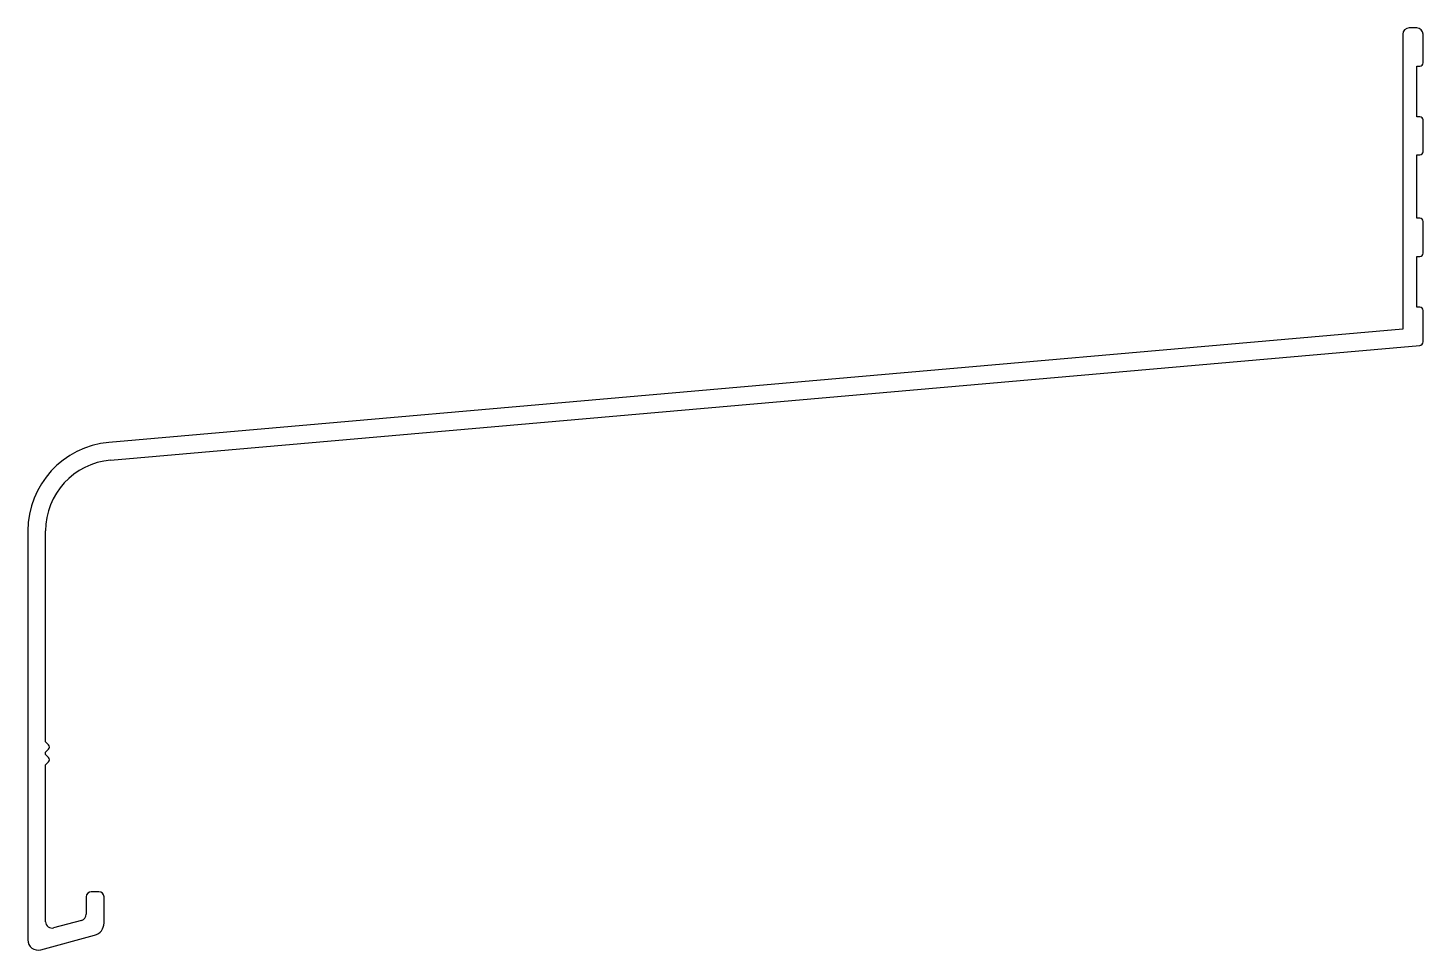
# Model space of a CAD drawing. Extents: x 2404 to 2514, y 2418 to 2491.
import ezdxf

# ---------------------------------------------------------------- set-up
doc = ezdxf.new("R2010")
doc.units = 0
doc.layers.get('0').update_dxf_attribs({"linetype": 'CONTINUOUS'})

msp = doc.modelspace()

# ---------------------------------------------------------------- linework, layer by layer
for p, q in [((2513.85, 2490.66), (2513.25, 2490.66)), ((2512.75, 2490.16), (2512.75, 2466.93)), ((2514.35, 2487.91), (2514.35, 2490.16)), ((2513.85, 2483.66), (2513.85, 2487.66)), ((2513.85, 2487.66), (2514.1, 2487.66)), ((2514.1, 2483.66), (2513.85, 2483.66)), ((2514.35, 2480.91), (2514.35, 2483.41)), ((2513.85, 2475.66), (2513.85, 2480.66)), ((2513.85, 2480.66), (2514.1, 2480.66)), ((2514.1, 2475.66), (2513.85, 2475.66)), ((2514.35, 2472.91), (2514.35, 2475.41)), ((2513.85, 2468.66), (2513.85, 2472.66)), ((2513.85, 2472.66), (2514.1, 2472.66)), ((2514.1, 2468.66), (2513.85, 2468.66)), ((2514.35, 2465.94), (2514.35, 2468.41)), ((2512.75, 2466.93), (2410.74, 2458)), ((2410.86, 2456.61), (2514.08, 2465.64)), ((2404.35, 2451.03), (2404.35, 2418.8)), ((2405.75, 2434.41), (2405.75, 2451.03)), ((2405.98, 2434.18), (2405.75, 2434.41)), ((2405.75, 2433.6), (2405.98, 2433.83)), ((2405.75, 2433.41), (2405.75, 2433.6)), ((2405.98, 2433.18), (2405.75, 2433.41)), ((2405.75, 2432.6), (2405.98, 2432.83)), ((2405.75, 2420.24), (2405.75, 2432.6)), ((2408.95, 2422.2), (2408.95, 2420.83)), ((2409.95, 2422.6), (2409.35, 2422.6)), ((2410.35, 2420.14), (2410.35, 2422.2)), ((2408.58, 2420.34), (2406.38, 2419.75)), ((2405.36, 2418.03), (2409.61, 2419.17))]:
    msp.add_line(p, q)
for centre, radius, start, end in [((2513.25, 2490.16), 0.5, 90, 180), ((2513.85, 2490.16), 0.5, 0, 90), ((2514.1, 2487.91), 0.25, 270, 0), ((2514.1, 2483.41), 0.25, 0, 90), ((2514.1, 2480.91), 0.25, 270, 0), ((2514.1, 2475.41), 0.25, 0, 90), ((2514.1, 2472.91), 0.25, 270, 0), ((2514.1, 2468.41), 0.25, 0, 90), ((2514.05, 2465.94), 0.3, 275, 0), ((2411.35, 2451.03), 7, 95, 180), ((2411.35, 2451.03), 5.6, 95, 180), ((2405.8, 2434), 0.25, 315, 45), ((2405.8, 2433), 0.25, 315, 45), ((2409.35, 2422.2), 0.4, 90, 180), ((2409.95, 2422.2), 0.4, 0, 90), ((2406.25, 2420.24), 0.5, 180, 285), ((2408.45, 2420.83), 0.5, 285, 360), ((2409.35, 2420.14), 1, 285, 360), ((2405.15, 2418.8), 0.8, 180, 285)]:
    msp.add_arc(centre, radius, start, end)

doc.saveas('drawing.dxf')
